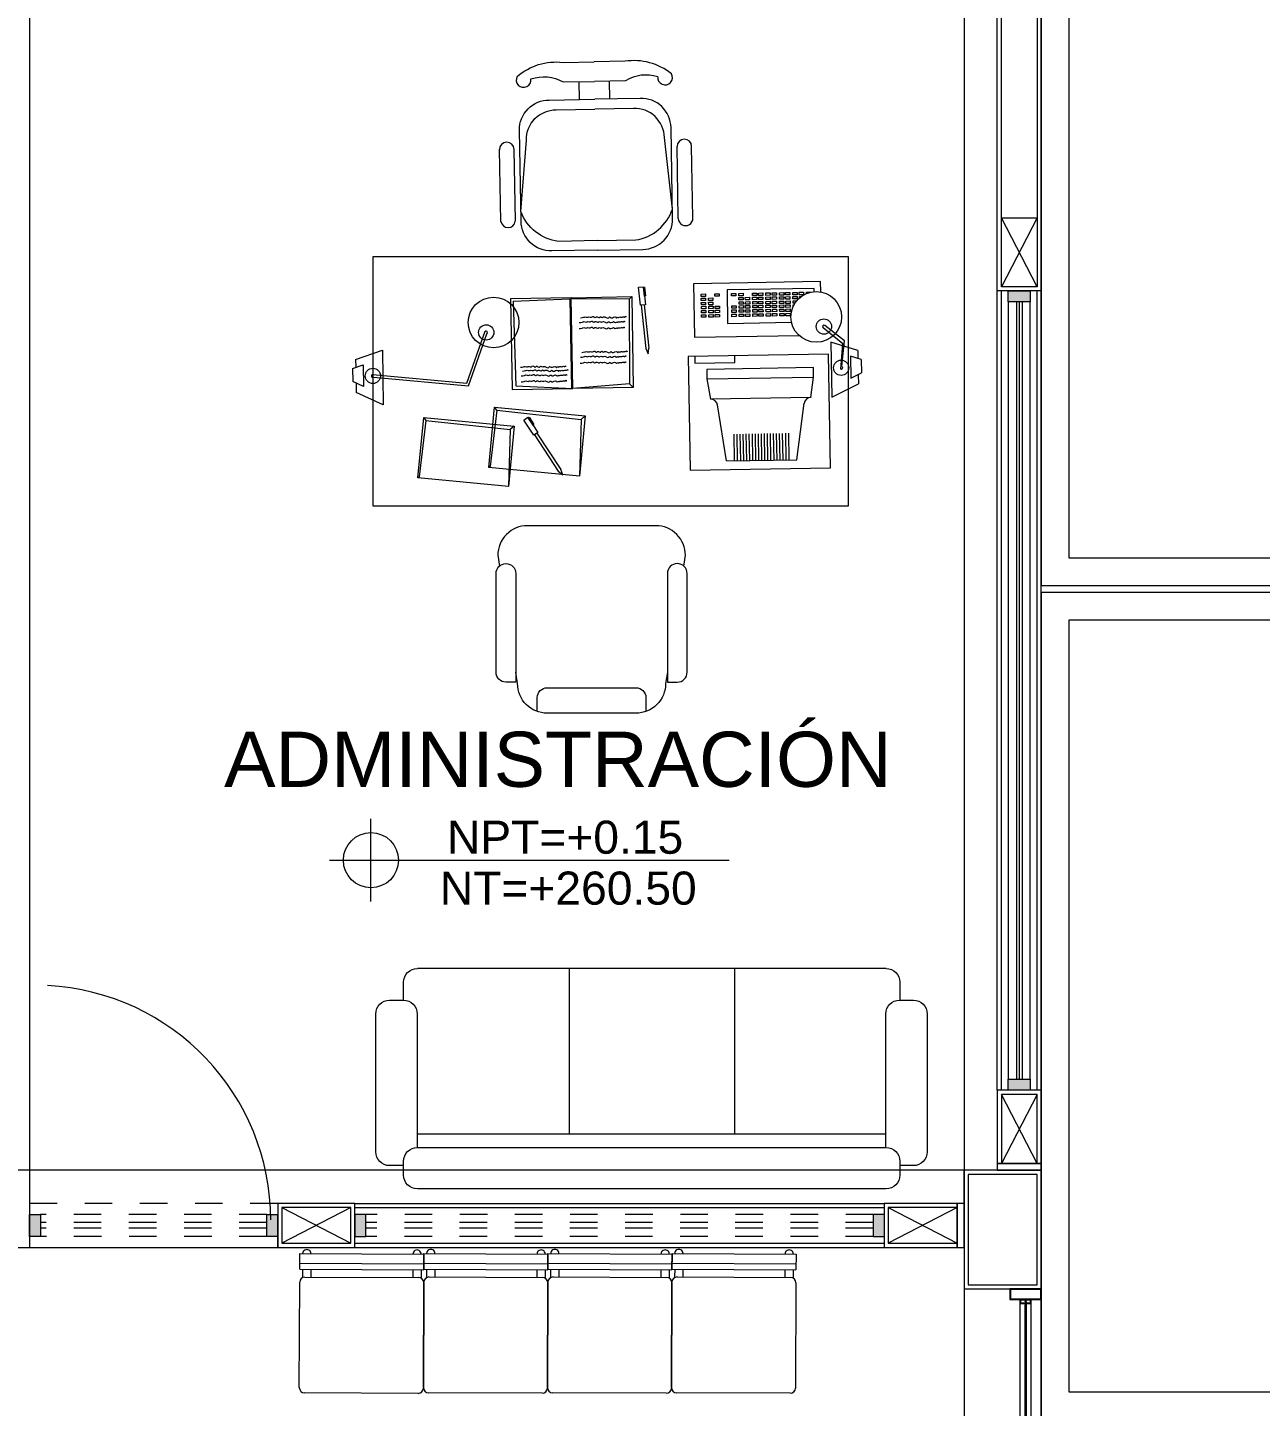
# Model space of a CAD drawing. Header units: metres. Extents: x 349075 to 349285, y 9281902 to 9282050.
# Drawn here: x 349117.91 to 349122.38, y 9281931.37 to 9281936.37 of the extents above; entities that cross this region are included whole.
import ezdxf

# ---------------------------------------------------------------- set-up
doc = ezdxf.new("R2010")
doc.units = ezdxf.units.M
doc.header["$LTSCALE"] = 0.25
doc.linetypes.add('01 nivel$0$HIDDEN2', pattern=[0.1875, 0.125, -0.0625])
doc.linetypes.add('DASHED2', pattern=[0.762, 0.635, -0.127])
doc.layers.add('0_VANOS', color=30, linetype='Continuous', lineweight=9)
doc.layers.add('ARQ-FONDO', color=253, linetype='CONTINUOUS', lineweight=9)
doc.styles.add('Arial_1', font='arial.ttf', dxfattribs={"height": 0.15})

# ---------------------------------------------------------------- blocks, each defined once
blk = doc.blocks.new('JUNTA VEREDA')
at = {"layer": 'ARQ-FONDO'}
blk.add_lwpolyline([(-0.0133, 1.2), (0.0121, 1.2), (0.0121, 0), (-0.0133, 0)], close=True, dxfattribs=at)
blk = doc.blocks.new('VEREDAAAAA')
at = {"layer": 'ARQ-FONDO'}
for points in [[(-1.2, -12.6286), (-1.2, -15.6286), (0, -15.6286), (0, -12.6286)], [(-1.1, -12.7286), (-1.1, -15.5286), (-0.1, -15.5286), (-0.1, -12.7286)], [(-1.2, -15.654), (-1.2, -18.654), (0, -18.654), (0, -15.654)], [(-1.1, -15.754), (-1.1, -18.554), (-0.1, -18.554), (-0.1, -15.754)]]:
    blk.add_lwpolyline(points, close=True, dxfattribs=at)
at = {"layer": 'ARQ-FONDO', "rotation": 270}
blk.add_blockref('JUNTA VEREDA', (-1.2, -15.6419), dxfattribs=at)
blk = doc.blocks.new('*U878')
at = {"linetype": 'Continuous', "lineweight": 0, "true_color": 0xbebebe}
for points in [[(3037.2524, 1360.5431), (3037.2124, 1360.5431), (3037.2124, 1360.4631), (3037.2524, 1360.4631)], [(3040.1124, 1360.5431), (3040.0724, 1360.5431), (3040.0724, 1360.4631), (3040.1124, 1360.4631)]]:
    blk.add_hatch(color=9, dxfattribs=at).paths.add_polyline_path(points)
at = {"layer": '0_VANOS', "linetype": 'Continuous'}
for p, q in [((3037.2524, 1360.5131), (3040.0724, 1360.5131)), ((3037.2524, 1360.5031), (3040.0724, 1360.5031)), ((3037.2524, 1360.4931), (3040.0724, 1360.4931))]:
    blk.add_line(p, q, dxfattribs=at)
for points in [[(3037.2124, 1360.5431), (3037.2124, 1360.4631), (3037.2524, 1360.4631), (3037.2524, 1360.5431)], [(3037.2524, 1360.5431), (3040.0724, 1360.5431), (3040.0724, 1360.4631), (3037.2524, 1360.4631)], [(3040.0724, 1360.5431), (3040.0724, 1360.4631), (3040.1124, 1360.4631), (3040.1124, 1360.5431)]]:
    blk.add_lwpolyline(points, close=True, dxfattribs=at)
blk = doc.blocks.new('*U827')
at = {"linetype": 'Continuous', "true_color": 0xbebebe}
for points in [[(3032.1314, 1351.1888), (3032.1314, 1351.2688), (3032.1714, 1351.2688), (3032.1714, 1351.1888)], [(3034.0114, 1351.1888), (3034.0114, 1351.2688), (3034.0514, 1351.2688), (3034.0514, 1351.1888)]]:
    blk.add_hatch(color=9, dxfattribs=at).paths.add_polyline_path(points)
at = {"layer": '0_VANOS', "linetype": 'Continuous'}
for p, q in [((3032.1314, 1351.2688), (3032.1714, 1351.2688)), ((3032.1314, 1351.2688), (3032.1314, 1351.1888)), ((3032.1714, 1351.2688), (3032.1714, 1351.1888)), ((3034.0114, 1351.1888), (3034.0114, 1351.2688)), ((3034.0114, 1351.2688), (3034.0514, 1351.2688)), ((3034.0514, 1351.2688), (3034.0514, 1351.1888)), ((3032.1714, 1351.1888), (3032.1314, 1351.1888)), ((3034.0514, 1351.1888), (3034.0114, 1351.1888))]:
    blk.add_line(p, q, dxfattribs=at)
at = {"layer": '0_VANOS', "linetype": '01 nivel$0$HIDDEN2', "ltscale": 0.5}
for p, q in [((3032.1708, 1351.2688), (3034.0108, 1351.2688)), ((3032.1714, 1351.2388), (3034.0114, 1351.2388)), ((3032.1714, 1351.2188), (3034.0114, 1351.2188)), ((3032.1714, 1351.1888), (3034.0114, 1351.1888))]:
    blk.add_line(p, q, dxfattribs=at)
at = {"layer": '0_VANOS', "linetype": '01 nivel$0$HIDDEN2'}
blk.add_line((3034.0114, 1351.2688), (3034.0514, 1351.2688), dxfattribs=at)
blk = doc.blocks.new('Cotas de elevación - M_Cota de elevación - Destino rellenado-517392-Nivel 1')
at = {"layer": 'ARQ-FONDO'}
for p, q in [((0, -0.0015), (0, 0.0015)), ((-0.0015, 0), (0.013, 0))]:
    blk.add_line(p, q, dxfattribs=at)
blk.add_circle((0, 0), 0.001, dxfattribs=at)
blk = doc.blocks.new('*U1744')
at = {"color": 8}
for p, q in [((-1.2247, 0.6723), (-1.238, 0.6589)), ((-1.227, 0.6479), (-1.2169, 0.658)), ((-1.1783, 0.6723), (-1.2247, 0.6723)), ((-1.1925, 0.658), (-1.2169, 0.658)), ((-1.1727, 0.5936), (-1.1626, 0.6037)), ((-1.1626, 0.6281), (-1.1626, 0.6037)), ((-1.1484, 0.6423), (-1.1484, 0.5959)), ((-1.1484, 0.5959), (-1.1617, 0.5826)), ((-0.6516, -0.4456), (-0.6383, -0.4323)), ((-0.6516, -0.492), (-0.6516, -0.4456)), ((-0.6273, -0.4433), (-0.6374, -0.4534)), ((-0.6374, -0.4778), (-0.6374, -0.4534)), ((-0.573, -0.4976), (-0.5831, -0.5077)), ((-0.6217, -0.522), (-0.5753, -0.522)), ((-0.6075, -0.5077), (-0.5831, -0.5077)), ((-0.5753, -0.522), (-0.562, -0.5086))]:
    blk.add_line(p, q, dxfattribs=at)
at = {"color": 252}
for p, q in [((-1.2266, 0.6125), (-1.6983, 0.1408)), ((-1.6768, 0.1194), (-1.2051, 0.5911)), ((-2.305, 0.094), (-1.8156, 0.094)), ((-1.8156, 0.056), (-2.305, 0.056)), ((0.657, 0.0939), (0.0156, 0.094)), ((0.0156, 0.056), (0.657, 0.0559)), ((-0.5919, -0.4438), (-0.1202, 0.0279)), ((-0.0987, 0.0064), (-0.5704, -0.4653))]:
    blk.add_line(p, q, dxfattribs=at)
for p, q in [((-2.305, 0.0807), (-2.307, 0.0807)), ((-2.305, 0.0693), (-2.307, 0.0693)), ((-1.7714, 0.0974), (-1.7714, 0.0954)), ((-0.0286, 0.0974), (-0.0286, 0.0954)), ((0.657, 0.0806), (0.659, 0.0806)), ((0.657, 0.0692), (0.659, 0.0692))]:
    blk.add_line(p, q)
for points in [[(-1.1374, 0.6563), (-1.1972, 0.5965), (-1.2242, 0.6234), (-1.1643, 0.6833, -0.158307), (-1.1374, 0.6563, -2.401264)], [(-1.7679, 0.0771, 0.000298), (-1.7679, 0.0771, -0.333709), (-1.7674, 0.0802), (-1.7091, 0.1385), (-1.6822, 0.1115), (-1.7405, 0.0532, -0.333709), (-1.7436, 0.0528, 0.000298), (-1.7435, 0.0527, -0.000298)], [(-0.0565, 0.0976, -0.000298), (-0.0564, 0.0975, 0.333709), (-0.0595, 0.0971), (-0.1178, 0.0388), (-0.0909, 0.0118), (-0.0326, 0.0702, 0.333709), (-0.0321, 0.0732, -0.000298), (-0.0321, 0.0732, 0.000298)], [(-0.6357, -0.533), (-0.5758, -0.4731), (-0.6028, -0.4462), (-0.6626, -0.506, 0.158307), (-0.6357, -0.533, 2.401264)]]:
    blk.add_lwpolyline(points, format="xyb")
at = {"color": 1}
for points in [[(-1.1398, 0.6567), (-1.1972, 0.5993), (-1.2214, 0.6234), (-1.1639, 0.6808, -0.145896)], [(-0.6361, -0.5305), (-0.5786, -0.4731), (-0.6028, -0.449), (-0.6602, -0.5064, 0.145896)]]:
    blk.add_lwpolyline(points, format="xyb", close=True, dxfattribs=at)
at = {"color": 8}
for points in [[(-1.202, 0.6456), (-1.2019, 0.6486), (-1.1689, 0.6816), (-1.1658, 0.6817)], [(-1.1751, 0.6186), (-1.172, 0.6187), (-1.139, 0.6517), (-1.1389, 0.6548)], [(-0.6249, -0.4683), (-0.628, -0.4684), (-0.661, -0.5014), (-0.6611, -0.5045)], [(-0.598, -0.4953), (-0.5981, -0.4983), (-0.6311, -0.5313), (-0.6342, -0.5314)]]:
    blk.add_lwpolyline(points, dxfattribs=at)
at = {"color": 1}
for points in [[(-1.6996, 0.1316), (-1.2174, 0.6138), (-1.2133, 0.6098), (-1.6955, 0.1276)], [(-2.3226, 0.1302), (-2.357, 0.1302), (-2.357, 0.0199), (-2.3226, 0.0199)], [(-1.798, 0.1144), (-1.7734, 0.1144), (-1.7734, 0.0359), (-1.798, 0.0359)], [(-0.002, 0.1144), (-0.0266, 0.1144), (-0.0266, 0.0359), (-0.002, 0.0359)], [(0.6746, 0.1301), (0.709, 0.1301), (0.709, 0.0198), (0.6746, 0.0198)], [(-1.8085, 0.0779), (-2.3124, 0.0779), (-2.3124, 0.072), (-1.8085, 0.072)], [(0.0085, 0.0779), (0.6644, 0.0779), (0.6644, 0.072), (0.0085, 0.072)], [(-0.111, 0.0293), (-0.5932, -0.4529), (-0.5891, -0.457), (-0.1069, 0.0252)]]:
    blk.add_lwpolyline(points, close=True, dxfattribs=at)
for points in [[(-1.2245, 0.6105), (-1.2235, 0.6116), (-1.2244, 0.6125), (-1.2199, 0.617), (-1.2006, 0.5977), (-1.2051, 0.5932), (-1.2156, 0.6037), (-1.2166, 0.6026), (-1.2051, 0.5911), (-1.1985, 0.5977), (-1.2199, 0.6192), (-1.2266, 0.6125), (-1.2245, 0.6105)], [(-1.6973, 0.1378), (-1.6983, 0.1387), (-1.7028, 0.1342), (-1.6834, 0.1149), (-1.6789, 0.1194), (-1.6894, 0.1299), (-1.6883, 0.1309), (-1.6768, 0.1194), (-1.6834, 0.1128), (-1.7049, 0.1342), (-1.6983, 0.1408), (-1.6962, 0.1388), (-1.6973, 0.1378)], [(-2.305, 0.0693), (-2.305, 0.056), (-2.3206, 0.056), (-2.3206, 0.094), (-2.305, 0.094), (-2.305, 0.0807)], [(-2.307, 0.0693), (-2.307, 0.058), (-2.3186, 0.058), (-2.3186, 0.092), (-2.307, 0.092), (-2.307, 0.0807)], [(-1.8156, 0.0692), (-1.8156, 0.056), (-1.8, 0.056), (-1.8, 0.094), (-1.8156, 0.094), (-1.8156, 0.0805), (-1.8141, 0.0805), (-1.8141, 0.0925), (-1.8015, 0.0925), (-1.8015, 0.0575), (-1.8141, 0.0575), (-1.8141, 0.0692), (-1.8156, 0.0692)], [(0.0156, 0.0692), (0.0156, 0.056), (0, 0.056), (0, 0.094), (0.0156, 0.094), (0.0156, 0.0805), (0.0141, 0.0805), (0.0141, 0.0925), (0.0015, 0.0925), (0.0015, 0.0575), (0.0141, 0.0575), (0.0141, 0.0692), (0.0156, 0.0692)], [(0.657, 0.0692), (0.657, 0.0559), (0.6726, 0.0559), (0.6726, 0.0939), (0.657, 0.0939), (0.657, 0.0806)], [(0.659, 0.0692), (0.659, 0.0579), (0.6706, 0.0579), (0.6706, 0.0919), (0.659, 0.0919), (0.659, 0.0806)], [(-0.1171, 0.027), (-0.1181, 0.0279), (-0.1136, 0.0324), (-0.0942, 0.0131), (-0.0987, 0.0086), (-0.1092, 0.0191), (-0.1103, 0.018), (-0.0987, 0.0064), (-0.0921, 0.0131), (-0.1136, 0.0345), (-0.1202, 0.0279), (-0.1182, 0.0259), (-0.1171, 0.027)], [(-0.5899, -0.4458), (-0.591, -0.4469), (-0.5919, -0.4459), (-0.5964, -0.4504), (-0.577, -0.4698), (-0.5725, -0.4653), (-0.583, -0.4548), (-0.582, -0.4537), (-0.5704, -0.4653), (-0.577, -0.4719), (-0.5985, -0.4504), (-0.5919, -0.4438), (-0.5899, -0.4458)]]:
    blk.add_lwpolyline(points)
for points in [[(-2.3206, 0.1322), (-2.359, 0.1322), (-2.359, 0.0179), (-2.3206, 0.0179)], [(-1.8, 0.1164), (-1.7714, 0.1164), (-1.7714, 0.0339), (-1.8, 0.0339)], [(0, 0.1164), (-0.0286, 0.1164), (-0.0286, 0.0339), (0, 0.0339)], [(0.6726, 0.1321), (0.711, 0.1321), (0.711, 0.0178), (0.6726, 0.0178)]]:
    blk.add_lwpolyline(points, close=True)
for points in [[(-1.7661, 0.078, -0.333709), (-1.766, 0.0787), (-1.7091, 0.1356), (-1.685, 0.1115), (-1.7419, 0.0546, -0.333709), (-1.7426, 0.0545, -0.333709)], [(-0.0574, 0.0958, 0.333709), (-0.0581, 0.0957), (-0.115, 0.0388), (-0.0909, 0.0147), (-0.034, 0.0716, 0.333709), (-0.0339, 0.0723, 0.333709)]]:
    blk.add_lwpolyline(points, format="xyb", dxfattribs=at)
at = {"color": 8}
for centre in [(-1.2325, 0.6534), (-1.1672, 0.5881), (-0.6328, -0.4378), (-0.5675, -0.5031)]:
    blk.add_circle(centre, 0.0078, dxfattribs=at)
at = {"color": 1}
for centre in [(-1.7455, 0.0752), (-0.0545, 0.0752)]:
    blk.add_circle(centre, 0.0075, dxfattribs=at)
at = {"color": 252}
for centre, start, end in [((-1.7455, 0.0752), 270, 90), ((-0.0545, 0.0752), 90, 270)]:
    blk.add_arc(centre, 0.8455, start, end, dxfattribs=at)
for centre, start, end in [((-1.7201, 0.1006), 206.1704, 244.1368), ((-0.0799, 0.0497), 25.8632, 63.8296)]:
    blk.add_arc(centre, 0.0533, start, end)
at = {"color": 1}
for centre, start, end in [((-1.7197, 0.101), 206.2695, 243.7305), ((-0.0803, 0.0493), 26.2695, 63.7305)]:
    blk.add_arc(centre, 0.0518, start, end, dxfattribs=at)
blk = doc.blocks.new('*U1569')
blk.add_arc((0.0215, 0.0476), 0.8535, 0.1579, 87.0814)
blk = doc.blocks.new('A$C38A4238C')
at = {"layer": 'ARQ-FONDO', "lineweight": 0}
for p, q in [((0, 0.019), (0, 0.431)), ((0.019, 0.45), (0.401, 0.45)), ((0.4483, 0.44), (0.42, 0.44)), ((0.42, 0.431), (0.42, 0.019)), ((0.4483, 0.41), (0.42, 0.41)), ((0.4483, 0.04), (0.42, 0.04)), ((0.4483, 0.01), (0.42, 0.01)), ((0.401, 0), (0.019, 0))]:
    blk.add_line(p, q, dxfattribs=at)
for points in [[(0.505, 0.45), (0.505, 0), (0.4483, 0)], [(0.4483, 0.45), (0.505, 0.45)], [(0.4483, 0.45), (0.4483, 0)], [(0.47, 0.45), (0.47, 0)]]:
    blk.add_lwpolyline(points, dxfattribs=at)
for centre, radius, start, end in [((0.019, 0.431), 0.019, 90, 180), ((0.401, 0.431), 0.019, 0, 90), ((0.505, 0.425), 0.015, 270, 90), ((0.019, 0.019), 0.019, 180, 270), ((0.401, 0.019), 0.019, 270, 0), ((0.505, 0.025), 0.015, 270, 90)]:
    blk.add_arc(centre, radius, start, end, dxfattribs=at)
blk = doc.blocks.new('ESCRITORIOOO TOPICO')
at = {"layer": 'ARQ-FONDO', "lineweight": 0}
for p, q in [((-0.9749, 1.4753), (-0.976, 1.5398)), ((-0.8649, 1.4772), (-0.866, 1.5417)), ((-0.6167, 1.0435), (-0.6212, 1.3043)), ((-0.5637, 1.0444), (-0.5682, 1.3053)), ((-1.2608, 1.0323), (-1.2654, 1.2932)), ((-1.2078, 1.0333), (-1.2124, 1.2941)), ((-0.1005, 0.8146), (-0.5614, 0.8066)), ((-0.5614, 0.8066), (-0.5581, 0.6126)), ((-0.0999, 0.7769), (-0.1005, 0.8146)), ((-1.2152, 0.7438), (-1.0099, 0.7522)), ((-1.0099, 0.7522), (-1.0043, 0.4263)), ((-1.0009, 0.7523), (-1.0055, 0.7561)), ((-0.7955, 0.751), (-1.0009, 0.7523)), ((-0.7855, 0.7601), (-0.7955, 0.751)), ((-0.7955, 0.751), (-0.7942, 0.4435)), ((-0.7612, 0.7939), (-0.7433, 0.7958)), ((-0.7541, 0.7285), (-0.7612, 0.7939)), ((-0.7442, 0.7939), (-0.7395, 0.7944)), ((-0.7442, 0.7939), (-0.7407, 0.762)), ((-0.7433, 0.7958), (-0.7362, 0.7303)), ((-0.7407, 0.762), (-0.736, 0.7625)), ((-0.7395, 0.7944), (-0.736, 0.7625)), ((-0.1244, 0.7899), (-0.4397, 0.7845)), ((-0.4397, 0.7845), (-0.4376, 0.6632)), ((-0.1242, 0.778), (-0.1244, 0.7899)), ((-1.2152, 0.7438), (-1.2058, 0.4364)), ((-0.7512, 0.7288), (-0.7541, 0.7285)), ((-0.7362, 0.7303), (-0.7512, 0.7287)), ((-0.7512, 0.7288), (-0.7342, 0.572)), ((-0.7403, 0.73), (-0.7233, 0.5732)), ((-0.4376, 0.6632), (-0.206, 0.6672)), ((-0.0142, 0.5992), (-0.0846, 0.6556)), ((-1.3834, 0.4465), (-1.3173, 0.6342)), ((-1.3781, 0.4368), (-1.3108, 0.6253)), ((-0.5581, 0.6126), (-0.1787, 0.6192)), ((-0.0192, 0.5893), (-0.0907, 0.6465)), ((-1.7872, 0.5325), (-1.6903, 0.5663)), ((-1.6903, 0.5663), (-1.6869, 0.3671)), ((-0.7342, 0.572), (-0.726, 0.5527)), ((-0.726, 0.5527), (-0.7233, 0.5732)), ((-0.0718, 0.5514), (-0.5812, 0.5426)), ((-0.0647, 0.139), (-0.0718, 0.5514)), ((0.0347, 0.5641), (-0.0632, 0.5945)), ((-0.0632, 0.5945), (-0.0598, 0.3953)), ((-0.0276, 0.4969), (-0.0192, 0.5893)), ((-0.024, 0.5073), (-0.0142, 0.5992)), ((0.0347, 0.5641), (0.0352, 0.5354)), ((-1.7985, 0.4997), (-1.7597, 0.5132)), ((-1.7872, 0.5325), (-1.7867, 0.5038)), ((-1.7597, 0.5132), (-1.7584, 0.4335)), ((-0.5812, 0.5426), (-0.5741, 0.1302)), ((-0.557, 0.543), (-0.5566, 0.5187)), ((-0.5566, 0.5187), (-0.411, 0.5212)), ((-0.1263, 0.5026), (-0.5134, 0.4959)), ((-0.411, 0.5212), (-0.4114, 0.5455)), ((-0.1257, 0.4683), (-0.1263, 0.5026)), ((0.008, 0.5438), (0.0094, 0.4641)), ((0.0472, 0.5316), (0.008, 0.5438)), ((0.0472, 0.5316), (0.048, 0.4837)), ((-1.7985, 0.4997), (-1.7976, 0.4517)), ((-1.7584, 0.4335), (-1.7976, 0.4517)), ((-1.7265, 0.4777), (-1.3834, 0.4465)), ((-1.7226, 0.4675), (-1.3781, 0.4368)), ((-0.5134, 0.4959), (-0.5128, 0.4616)), ((-0.5128, 0.4616), (-0.1257, 0.4683)), ((-0.5128, 0.4616), (-0.5003, 0.3876)), ((-0.1353, 0.3939), (-0.1257, 0.4683)), ((0.0094, 0.4641), (0.048, 0.4837)), ((0.0362, 0.4777), (0.0368, 0.4442)), ((-1.7857, 0.4461), (-1.7851, 0.4126)), ((-1.6869, 0.3671), (-1.7851, 0.4126)), ((-1.2058, 0.4364), (-0.9998, 0.4264)), ((-0.7942, 0.4435), (-0.9998, 0.4264)), ((-0.7798, 0.4302), (-0.7942, 0.4435)), ((-0.0598, 0.3953), (0.0368, 0.4442)), ((-1.2752, 0.348), (-1.2831, 0.359)), ((-0.1353, 0.3939), (-0.5003, 0.3876)), ((-0.4413, 0.164), (-0.4748, 0.368)), ((-0.1865, 0.1685), (-0.1601, 0.3735)), ((-1.5322, 0.3109), (-1.5566, 0.1069)), ((-1.5401, 0.3218), (-1.5322, 0.3109)), ((-1.5322, 0.3109), (-1.2265, 0.2776)), ((-1.2752, 0.348), (-1.2996, 0.144)), ((-1.2752, 0.348), (-0.9695, 0.3148)), ((-1.1772, 0.3124), (-1.1621, 0.3223)), ((-1.1411, 0.2574), (-1.1772, 0.3124)), ((-1.1621, 0.3223), (-1.126, 0.2672)), ((-1.162, 0.3202), (-1.1581, 0.3227)), ((-1.162, 0.3202), (-1.1444, 0.2933)), ((-1.1581, 0.3227), (-1.1405, 0.2959)), ((-0.9695, 0.3148), (-0.9755, 0.1086)), ((-0.9546, 0.3276), (-0.9695, 0.3148)), ((-1.2265, 0.2776), (-1.2325, 0.0715)), ((-1.2116, 0.2905), (-1.2265, 0.2776)), ((-1.1444, 0.2933), (-1.1405, 0.2959)), ((-1.1386, 0.2591), (-1.1411, 0.2574)), ((-1.126, 0.2672), (-1.1386, 0.259)), ((-1.1386, 0.2591), (-1.0521, 0.1271)), ((-1.1294, 0.2651), (-1.0429, 0.1332)), ((-0.4124, 0.1645), (-0.4141, 0.2611)), ((-0.4014, 0.1647), (-0.4031, 0.2613)), ((-0.3904, 0.1649), (-0.3921, 0.2615)), ((-0.3794, 0.1651), (-0.3811, 0.2617)), ((-0.3684, 0.1653), (-0.3701, 0.2619)), ((-0.3574, 0.1655), (-0.3591, 0.262)), ((-0.3464, 0.1657), (-0.3481, 0.2622)), ((-0.3354, 0.1659), (-0.3371, 0.2624)), ((-0.3354, 0.1659), (-0.3371, 0.2624)), ((-0.3244, 0.1661), (-0.3261, 0.2626)), ((-0.3134, 0.1663), (-0.3151, 0.2628)), ((-0.3024, 0.1664), (-0.3041, 0.263)), ((-0.2914, 0.1666), (-0.2931, 0.2632)), ((-0.2804, 0.1668), (-0.2821, 0.2634)), ((-0.2694, 0.167), (-0.2711, 0.2636)), ((-0.2584, 0.1672), (-0.2601, 0.2638)), ((-0.2474, 0.1674), (-0.2491, 0.264)), ((-0.2364, 0.1676), (-0.2381, 0.2641)), ((-0.2254, 0.1678), (-0.2271, 0.2643)), ((-0.2144, 0.168), (-0.2161, 0.2645)), ((-0.4413, 0.164), (-0.1865, 0.1685)), ((-1.5566, 0.1069), (-1.5608, 0.1028)), ((-1.2996, 0.144), (-1.3038, 0.14)), ((-1.0521, 0.1271), (-1.036, 0.1137)), ((-1.036, 0.1137), (-1.0429, 0.1332)), ((-0.5741, 0.1302), (-0.0647, 0.139))]:
    blk.add_line(p, q, dxfattribs=at)
for points in [[(-1.2012, 1.5591, -0.207066), (-1.0347, 1.6099), (-0.9222, 1.6119)], [(-0.6416, 1.5688, 0.207066), (-0.8097, 1.6138), (-0.9222, 1.6119)], [(-1.1511, 1.55, -0.214578), (-1.034, 1.5388), (-0.921, 1.5407)], [(-0.6913, 1.5579, 0.214578), (-0.808, 1.5427), (-0.921, 1.5407)], [(-0.9104, 0.9285), (-1.0753, 0.9256, -0.414214), (-1.1872, 1.0337), (-1.193, 1.3637, -0.418376), (-1.0848, 1.4733), (-0.9199, 1.4762)], [(-0.9104, 0.9285), (-0.7454, 0.9314, 0.414214), (-0.6373, 1.0432), (-0.643, 1.3732, 0.418376), (-0.7549, 1.4791), (-0.9199, 1.4762)], [(-0.911, 0.9631), (-1.0513, 0.9606, -0.28028), (-1.1878, 1.0683), (-1.1677, 1.3282, -0.418376), (-1.0595, 1.4379), (-0.9192, 1.4403)], [(-0.911, 0.9631), (-0.7707, 0.9655, 0.28028), (-0.6379, 1.0778), (-0.6671, 1.3369, 0.418376), (-0.7789, 1.4428), (-0.9192, 1.4403)]]:
    blk.add_lwpolyline(points, format="xyb", dxfattribs=at)
for points in [[(-1.7238, 0.9055), (0, 0.9055), (0, 0), (-1.7238, 0)], [(-1.0055, 0.7563), (-1.2255, 0.7525), (-1.2197, 0.4226), (-0.9998, 0.4264)], [(-1.0055, 0.7563), (-0.7855, 0.7601), (-0.7798, 0.4302), (-0.9998, 0.4264)], [(-0.5337, 0.7695), (-0.5181, 0.7698), (-0.5179, 0.7609), (-0.5335, 0.7607)], [(-0.5334, 0.7545), (-0.5178, 0.7548), (-0.5176, 0.746), (-0.5333, 0.7457)], [(-0.5069, 0.755), (-0.4913, 0.7553), (-0.4911, 0.7464), (-0.5068, 0.7462)], [(-0.484, 0.7704), (-0.4684, 0.7706), (-0.4682, 0.7618), (-0.4839, 0.7615)], [(-0.4235, 0.7714), (-0.4078, 0.7717), (-0.4077, 0.7628), (-0.4233, 0.7626)], [(-0.397, 0.7719), (-0.3813, 0.7721), (-0.3812, 0.7633), (-0.3968, 0.763)], [(-0.3967, 0.7569), (-0.381, 0.7572), (-0.3809, 0.7483), (-0.3965, 0.7481)], [(-0.3736, 0.7573), (-0.3579, 0.7576), (-0.3578, 0.7487), (-0.3734, 0.7485)], [(-0.3473, 0.7727), (-0.3316, 0.773), (-0.3315, 0.7642), (-0.3471, 0.7639)], [(-0.347, 0.7578), (-0.3314, 0.758), (-0.3312, 0.7492), (-0.3469, 0.7489)], [(-0.3262, 0.7731), (-0.3106, 0.7734), (-0.3104, 0.7645), (-0.326, 0.7643)], [(-0.3259, 0.7581), (-0.3103, 0.7584), (-0.3101, 0.7496), (-0.3258, 0.7493)], [(-0.2997, 0.7736), (-0.284, 0.7738), (-0.2839, 0.765), (-0.2995, 0.7647)], [(-0.2994, 0.7586), (-0.2838, 0.7589), (-0.2836, 0.75), (-0.2993, 0.7498)], [(-0.2765, 0.774), (-0.2609, 0.7742), (-0.2607, 0.7654), (-0.2764, 0.7651)], [(-0.2763, 0.759), (-0.2606, 0.7593), (-0.2605, 0.7504), (-0.2761, 0.7502)], [(-0.25, 0.7744), (-0.2344, 0.7747), (-0.2342, 0.7659), (-0.2499, 0.7656)], [(-0.2497, 0.7595), (-0.2341, 0.7597), (-0.2339, 0.7509), (-0.2496, 0.7506)], [(-0.2276, 0.7748), (-0.2119, 0.7751), (-0.2118, 0.7662), (-0.2274, 0.766)], [(-0.2273, 0.7598), (-0.2117, 0.7601), (-0.2115, 0.7513), (-0.2271, 0.751)], [(-0.201, 0.7753), (-0.1854, 0.7755), (-0.1852, 0.7667), (-0.2009, 0.7664)], [(-0.2008, 0.7603), (-0.1851, 0.7606), (-0.185, 0.7517), (-0.2006, 0.7515)], [(-0.1779, 0.7757), (-0.1622, 0.7759), (-0.1621, 0.7671), (-0.1777, 0.7668)], [(-0.5332, 0.7389), (-0.5175, 0.7392), (-0.5174, 0.7303), (-0.533, 0.7301)], [(-0.5329, 0.7246), (-0.5173, 0.7249), (-0.5171, 0.7161), (-0.5328, 0.7158)], [(-0.5327, 0.7097), (-0.517, 0.7099), (-0.5169, 0.7011), (-0.5325, 0.7008)], [(-0.5066, 0.7394), (-0.491, 0.7396), (-0.4908, 0.7308), (-0.5065, 0.7305)], [(-0.5064, 0.7251), (-0.4907, 0.7254), (-0.4906, 0.7165), (-0.5062, 0.7162)], [(-0.5061, 0.7101), (-0.4905, 0.7104), (-0.4903, 0.7016), (-0.506, 0.7013)], [(-0.4833, 0.7255), (-0.4676, 0.7258), (-0.4675, 0.7169), (-0.4831, 0.7166)], [(-0.483, 0.7105), (-0.4674, 0.7108), (-0.4672, 0.702), (-0.4828, 0.7017)], [(-0.4227, 0.7265), (-0.4071, 0.7268), (-0.4069, 0.718), (-0.4226, 0.7177)], [(-0.4225, 0.7116), (-0.4068, 0.7119), (-0.4067, 0.703), (-0.4223, 0.7027)], [(-0.3964, 0.7413), (-0.3808, 0.7415), (-0.3806, 0.7327), (-0.3963, 0.7324)], [(-0.3962, 0.727), (-0.3805, 0.7273), (-0.3804, 0.7184), (-0.396, 0.7182)], [(-0.3959, 0.712), (-0.3803, 0.7123), (-0.3801, 0.7035), (-0.3958, 0.7032)], [(-0.3733, 0.7417), (-0.3576, 0.7419), (-0.3575, 0.7331), (-0.3731, 0.7328)], [(-0.373, 0.7274), (-0.3574, 0.7277), (-0.3572, 0.7188), (-0.3729, 0.7186)], [(-0.3728, 0.7124), (-0.3571, 0.7127), (-0.357, 0.7039), (-0.3726, 0.7036)], [(-0.3468, 0.7421), (-0.3311, 0.7424), (-0.331, 0.7336), (-0.3466, 0.7333)], [(-0.3465, 0.7279), (-0.3309, 0.7281), (-0.3307, 0.7193), (-0.3464, 0.719)], [(-0.3463, 0.7129), (-0.3306, 0.7132), (-0.3305, 0.7043), (-0.3461, 0.7041)], [(-0.3257, 0.7425), (-0.31, 0.7428), (-0.3099, 0.7339), (-0.3255, 0.7337)], [(-0.3254, 0.7282), (-0.3098, 0.7285), (-0.3096, 0.7197), (-0.3253, 0.7194)], [(-0.3252, 0.7133), (-0.3095, 0.7135), (-0.3094, 0.7047), (-0.325, 0.7044)], [(-0.2991, 0.743), (-0.2835, 0.7432), (-0.2833, 0.7344), (-0.299, 0.7341)], [(-0.2989, 0.7287), (-0.2832, 0.729), (-0.2831, 0.7201), (-0.2987, 0.7198)], [(-0.2986, 0.7137), (-0.283, 0.714), (-0.2828, 0.7052), (-0.2985, 0.7049)], [(-0.276, 0.7434), (-0.2604, 0.7436), (-0.2602, 0.7348), (-0.2759, 0.7345)], [(-0.2758, 0.7291), (-0.2601, 0.7294), (-0.26, 0.7205), (-0.2756, 0.7202)], [(-0.2755, 0.7141), (-0.2599, 0.7144), (-0.2597, 0.7056), (-0.2753, 0.7053)], [(-0.2495, 0.7438), (-0.2338, 0.7441), (-0.2337, 0.7353), (-0.2493, 0.735)], [(-0.2492, 0.7295), (-0.2336, 0.7298), (-0.2334, 0.721), (-0.2491, 0.7207)], [(-0.249, 0.7146), (-0.2333, 0.7149), (-0.2332, 0.706), (-0.2488, 0.7057)], [(-0.227, 0.7442), (-0.2114, 0.7445), (-0.2112, 0.7356), (-0.2269, 0.7354)], [(-0.2268, 0.7299), (-0.2111, 0.7302), (-0.211, 0.7214), (-0.2266, 0.7211)], [(-0.2265, 0.715), (-0.2109, 0.7152), (-0.2107, 0.7064), (-0.2264, 0.7061)], [(-0.5324, 0.694), (-0.5167, 0.6943), (-0.5166, 0.6855), (-0.5322, 0.6852)], [(-0.5059, 0.6945), (-0.4902, 0.6948), (-0.4901, 0.6859), (-0.5057, 0.6857)], [(-0.4827, 0.6949), (-0.4671, 0.6952), (-0.4669, 0.6863), (-0.4826, 0.6861)], [(-0.4222, 0.6959), (-0.4065, 0.6962), (-0.4064, 0.6874), (-0.422, 0.6871)], [(-0.3956, 0.6964), (-0.38, 0.6967), (-0.3798, 0.6878), (-0.3955, 0.6876)], [(-0.3725, 0.6968), (-0.3569, 0.6971), (-0.3567, 0.6882), (-0.3724, 0.688)], [(-0.346, 0.6973), (-0.3303, 0.6975), (-0.3302, 0.6887), (-0.3458, 0.6884)], [(-0.3249, 0.6976), (-0.3092, 0.6979), (-0.3091, 0.6891), (-0.3247, 0.6888)], [(-0.2984, 0.6981), (-0.2827, 0.6984), (-0.2826, 0.6895), (-0.2982, 0.6893)], [(-0.2752, 0.6985), (-0.2596, 0.6988), (-0.2594, 0.6899), (-0.2751, 0.6897)], [(-0.2487, 0.6989), (-0.2331, 0.6992), (-0.2329, 0.6904), (-0.2485, 0.6901)], [(-0.2262, 0.6993), (-0.2106, 0.6996), (-0.2104, 0.6908), (-0.2261, 0.6905)], [(-1.304, 0.14), (-1.2831, 0.359), (-0.9546, 0.3276), (-0.9755, 0.1086)], [(-1.561, 0.1028), (-1.5401, 0.3218), (-1.2116, 0.2905), (-1.2325, 0.0715)]]:
    blk.add_lwpolyline(points, close=True, dxfattribs=at)
for points in [[(-0.1775, 0.7549), (-0.1776, 0.7607), (-0.1702, 0.7608)], [(-0.1513, 0.7714), (-0.1514, 0.7761), (-0.1357, 0.7764), (-0.1357, 0.7763)], [(-0.1936, 0.7359), (-0.2003, 0.7358), (-0.2005, 0.7447), (-0.1871, 0.7449)], [(-0.2001, 0.7239), (-0.2002, 0.7304), (-0.1969, 0.7305)]]:
    blk.add_lwpolyline(points, dxfattribs=at)
for centre, radius in [((-1.2868, 0.6662), 0.0919), ((-0.1162, 0.6865), 0.0919), ((-1.3134, 0.6304), 0.0277), ((-0.0884, 0.6516), 0.0277), ((-1.7245, 0.4726), 0.0277), ((-0.0258, 0.5021), 0.0277)]:
    blk.add_circle(centre, radius, dxfattribs=at)
for centre, radius, start, end in [((-1.1777, 1.546), 0.0269, 150.8159, 8.528), ((-0.6646, 1.5549), 0.0269, 173.4583, 31.1703), ((-1.2389, 1.2936), 0.0265, 0.9931, 180.9931), ((-0.5947, 1.3048), 0.0265, 0.9931, 180.9931), ((-1.2345, 1.0377), 0.0269, 191.5712, 350.6351), ((-0.5902, 1.044), 0.0265, 180.9931, 0.9931), ((-0.0877, 0.651), 0.0055, 56.018, 236.018), ((-1.3141, 0.6298), 0.0055, 305.9682, 125.9682), ((-0.0258, 0.5021), 0.0055, 250.7569, 70.7569), ((-1.7245, 0.4726), 0.0055, 111.2293, 291.2293), ((-0.4987, 0.3633), 0.0244, 7.4269, 93.7412), ((-0.136, 0.3695), 0.0244, 88.2451, 174.5594)]:
    blk.add_arc(centre, radius, start, end, dxfattribs=at)
for points, knots in [([(-0.9766, 0.6445), (-0.9728, 0.6447), (-0.9671, 0.645), (-0.9588, 0.6489), (-0.9519, 0.6445), (-0.9448, 0.6496), (-0.9374, 0.6437), (-0.9308, 0.653), (-0.9238, 0.6417), (-0.9175, 0.6524), (-0.9087, 0.6413), (-0.903, 0.6515), (-0.8973, 0.6436), (-0.8892, 0.6526), (-0.8764, 0.6371), (-0.8709, 0.6497), (-0.862, 0.6386), (-0.8514, 0.6531), (-0.8454, 0.6413), (-0.8433, 0.6486), (-0.839, 0.6438), (-0.8342, 0.649), (-0.8272, 0.645), (-0.821, 0.6499), (-0.8161, 0.6447), (-0.8139, 0.6514), (-0.8124, 0.648), (-0.8112, 0.6483), (-0.8107, 0.6484)], [0, 0, 0, 0, 0.0113474, 0.0171504, 0.0259843, 0.0315932, 0.0404271, 0.0465814, 0.0563193, 0.0612894, 0.0731771, 0.0781475, 0.0860196, 0.0890327, 0.1091109, 0.1130472, 0.1196384, 0.1365863, 0.1405661, 0.1445022, 0.1489529, 0.1520995, 0.1621419, 0.1677098, 0.1721605, 0.1761401, 0.17813, 0.1795377, 0.1795377, 0.1795377, 0.1795377]), ([(-0.9758, 0.6662), (-0.972, 0.6664), (-0.9663, 0.6667), (-0.958, 0.6706), (-0.9512, 0.6662), (-0.944, 0.6714), (-0.9367, 0.6654), (-0.93, 0.6747), (-0.923, 0.6635), (-0.9168, 0.6741), (-0.9079, 0.663), (-0.9023, 0.6732), (-0.8965, 0.6653), (-0.8884, 0.6743), (-0.8756, 0.6588), (-0.8702, 0.6714), (-0.8612, 0.6604), (-0.8507, 0.6748), (-0.8446, 0.6631), (-0.8425, 0.6704), (-0.8382, 0.6656), (-0.8334, 0.6707), (-0.8264, 0.6667), (-0.8202, 0.6716), (-0.8153, 0.6664), (-0.8132, 0.6732), (-0.8116, 0.6698), (-0.8104, 0.67), (-0.8099, 0.6702)], [0, 0, 0, 0, 0.0113474, 0.0171504, 0.0259843, 0.0315932, 0.0404271, 0.0465814, 0.0563193, 0.0612894, 0.0731772, 0.0781475, 0.0860196, 0.0890327, 0.1091109, 0.1130472, 0.1196384, 0.1365864, 0.1405661, 0.1445023, 0.1489529, 0.1520995, 0.1621419, 0.1677098, 0.1721605, 0.1761402, 0.17813, 0.1795377, 0.1795377, 0.1795377, 0.1795377]), ([(-0.9715, 0.6834), (-0.9677, 0.6836), (-0.962, 0.6839), (-0.9538, 0.6878), (-0.9469, 0.6834), (-0.9397, 0.6886), (-0.9324, 0.6826), (-0.9258, 0.6919), (-0.9187, 0.6807), (-0.9125, 0.6913), (-0.9036, 0.6802), (-0.898, 0.6904), (-0.8922, 0.6826), (-0.8841, 0.6915), (-0.8713, 0.676), (-0.8659, 0.6886), (-0.857, 0.6776), (-0.8464, 0.692), (-0.8403, 0.6803), (-0.8383, 0.6876), (-0.8339, 0.6828), (-0.8291, 0.6879), (-0.8222, 0.6839), (-0.8159, 0.6888), (-0.8111, 0.6837), (-0.8089, 0.6904), (-0.8073, 0.687), (-0.8061, 0.6873), (-0.8056, 0.6874)], [0, 0, 0, 0, 0.0113474, 0.0171504, 0.0259843, 0.0315932, 0.0404271, 0.0465814, 0.0563193, 0.0612894, 0.0731772, 0.0781475, 0.0860196, 0.0890327, 0.1091109, 0.1130472, 0.1196384, 0.1365864, 0.1405661, 0.1445022, 0.1489529, 0.1520995, 0.1621419, 0.1677098, 0.1721605, 0.1761401, 0.17813, 0.1795377, 0.1795377, 0.1795377, 0.1795377]), ([(-0.9671, 0.5578), (-0.9633, 0.558), (-0.9575, 0.5583), (-0.9493, 0.5622), (-0.9424, 0.5578), (-0.9353, 0.5629), (-0.9279, 0.557), (-0.9213, 0.5663), (-0.9143, 0.555), (-0.908, 0.5657), (-0.8992, 0.5546), (-0.8935, 0.5648), (-0.8878, 0.5569), (-0.8796, 0.5659), (-0.8669, 0.5504), (-0.8614, 0.563), (-0.8525, 0.5519), (-0.8419, 0.5664), (-0.8359, 0.5546), (-0.8338, 0.5619), (-0.8295, 0.5571), (-0.8246, 0.5623), (-0.8177, 0.5583), (-0.8115, 0.5632), (-0.8066, 0.558), (-0.8044, 0.5647), (-0.8029, 0.5613), (-0.8017, 0.5616), (-0.8012, 0.5617)], [0, 0, 0, 0, 0.0113474, 0.0171504, 0.0259843, 0.0315932, 0.0404271, 0.0465814, 0.0563193, 0.0612894, 0.0731771, 0.0781475, 0.0860196, 0.0890327, 0.1091109, 0.1130472, 0.1196384, 0.1365864, 0.1405661, 0.1445022, 0.1489529, 0.1520995, 0.1621419, 0.1677098, 0.1721605, 0.1761401, 0.17813, 0.1795377, 0.1795377, 0.1795377, 0.1795377]), ([(-1.1891, 0.5036), (-1.1853, 0.5038), (-1.1796, 0.5041), (-1.1714, 0.508), (-1.1645, 0.5036), (-1.1573, 0.5088), (-1.15, 0.5029), (-1.1434, 0.5121), (-1.1363, 0.5009), (-1.1301, 0.5115), (-1.1212, 0.5004), (-1.1156, 0.5106), (-1.1099, 0.5028), (-1.1017, 0.5117), (-1.089, 0.4962), (-1.0835, 0.5088), (-1.0746, 0.4978), (-1.064, 0.5123), (-1.058, 0.5005), (-1.0559, 0.5078), (-1.0516, 0.503), (-1.0467, 0.5081), (-1.0398, 0.5042), (-1.0335, 0.509), (-1.0287, 0.5039), (-1.0265, 0.5106), (-1.0249, 0.5072), (-1.0237, 0.5075), (-1.0232, 0.5076)], [0, 0, 0, 0, 0.0113474, 0.0171504, 0.0259843, 0.0315932, 0.0404271, 0.0465814, 0.0563193, 0.0612894, 0.0731771, 0.0781475, 0.0860196, 0.0890327, 0.1091109, 0.1130472, 0.1196384, 0.1365864, 0.1405661, 0.1445022, 0.1489529, 0.1520995, 0.1621419, 0.1677098, 0.1721605, 0.1761401, 0.17813, 0.1795377, 0.1795377, 0.1795377, 0.1795377]), ([(-0.9721, 0.5188), (-0.9683, 0.519), (-0.9626, 0.5193), (-0.9543, 0.5232), (-0.9475, 0.5188), (-0.9403, 0.524), (-0.933, 0.518), (-0.9263, 0.5273), (-0.9193, 0.5161), (-0.9131, 0.5267), (-0.9042, 0.5156), (-0.8986, 0.5258), (-0.8928, 0.518), (-0.8847, 0.5269), (-0.8719, 0.5114), (-0.8665, 0.524), (-0.8575, 0.513), (-0.847, 0.5274), (-0.8409, 0.5157), (-0.8388, 0.523), (-0.8345, 0.5182), (-0.8297, 0.5233), (-0.8227, 0.5193), (-0.8165, 0.5242), (-0.8116, 0.5191), (-0.8095, 0.5258), (-0.8079, 0.5224), (-0.8067, 0.5227), (-0.8062, 0.5228)], [0, 0, 0, 0, 0.0113474, 0.0171504, 0.0259843, 0.0315932, 0.0404271, 0.0465814, 0.0563193, 0.0612894, 0.0731771, 0.0781475, 0.0860196, 0.0890327, 0.1091109, 0.1130472, 0.1196384, 0.1365863, 0.1405661, 0.1445022, 0.1489528, 0.1520994, 0.1621419, 0.1677098, 0.1721605, 0.1761401, 0.17813, 0.1795377, 0.1795377, 0.1795377, 0.1795377]), ([(-0.9713, 0.5405), (-0.9675, 0.5407), (-0.9618, 0.5411), (-0.9536, 0.5449), (-0.9467, 0.5405), (-0.9395, 0.5457), (-0.9322, 0.5398), (-0.9256, 0.5491), (-0.9186, 0.5378), (-0.9123, 0.5484), (-0.9034, 0.5374), (-0.8978, 0.5476), (-0.8921, 0.5397), (-0.8839, 0.5487), (-0.8712, 0.5332), (-0.8657, 0.5458), (-0.8568, 0.5347), (-0.8462, 0.5492), (-0.8402, 0.5374), (-0.8381, 0.5447), (-0.8338, 0.5399), (-0.8289, 0.5451), (-0.822, 0.5411), (-0.8158, 0.546), (-0.8109, 0.5408), (-0.8087, 0.5475), (-0.8071, 0.5441), (-0.8059, 0.5444), (-0.8054, 0.5445)], [0, 0, 0, 0, 0.0113474, 0.0171504, 0.0259843, 0.0315932, 0.0404271, 0.0465814, 0.0563193, 0.0612894, 0.0731771, 0.0781475, 0.0860196, 0.0890327, 0.1091109, 0.1130472, 0.1196384, 0.1365863, 0.1405661, 0.1445022, 0.1489529, 0.1520995, 0.1621419, 0.1677098, 0.1721605, 0.1761401, 0.17813, 0.1795377, 0.1795377, 0.1795377, 0.1795377]), ([(-1.1871, 0.4511), (-1.1833, 0.4513), (-1.1776, 0.4516), (-1.1693, 0.4555), (-1.1624, 0.4511), (-1.1553, 0.4563), (-1.1479, 0.4503), (-1.1413, 0.4596), (-1.1343, 0.4484), (-1.1281, 0.459), (-1.1192, 0.4479), (-1.1135, 0.4581), (-1.1078, 0.4502), (-1.0997, 0.4592), (-1.0869, 0.4437), (-1.0814, 0.4563), (-1.0725, 0.4452), (-1.062, 0.4597), (-1.0559, 0.448), (-1.0538, 0.4552), (-1.0495, 0.4505), (-1.0447, 0.4556), (-1.0377, 0.4516), (-1.0315, 0.4565), (-1.0266, 0.4513), (-1.0244, 0.4581), (-1.0229, 0.4547), (-1.0217, 0.4549), (-1.0212, 0.4551)], [0, 0, 0, 0, 0.0113474, 0.0171504, 0.0259843, 0.0315932, 0.0404271, 0.0465814, 0.0563193, 0.0612894, 0.0731771, 0.0781475, 0.0860196, 0.0890327, 0.1091109, 0.1130472, 0.1196384, 0.1365864, 0.1405661, 0.1445022, 0.1489529, 0.1520995, 0.1621419, 0.1677098, 0.1721605, 0.1761401, 0.17813, 0.1795377, 0.1795377, 0.1795377, 0.1795377]), ([(-1.1863, 0.4728), (-1.1825, 0.473), (-1.1768, 0.4733), (-1.1686, 0.4772), (-1.1617, 0.4728), (-1.1545, 0.478), (-1.1472, 0.472), (-1.1406, 0.4813), (-1.1335, 0.4701), (-1.1273, 0.4807), (-1.1184, 0.4696), (-1.1128, 0.4798), (-1.107, 0.472), (-1.0989, 0.4809), (-1.0861, 0.4654), (-1.0807, 0.478), (-1.0717, 0.467), (-1.0612, 0.4814), (-1.0551, 0.4697), (-1.053, 0.477), (-1.0487, 0.4722), (-1.0439, 0.4773), (-1.037, 0.4733), (-1.0307, 0.4782), (-1.0259, 0.4731), (-1.0237, 0.4798), (-1.0221, 0.4764), (-1.0209, 0.4767), (-1.0204, 0.4768)], [0, 0, 0, 0, 0.0113474, 0.0171504, 0.0259843, 0.0315932, 0.0404271, 0.0465814, 0.0563193, 0.0612894, 0.0731772, 0.0781475, 0.0860196, 0.0890327, 0.1091109, 0.1130472, 0.1196384, 0.1365864, 0.1405661, 0.1445023, 0.1489529, 0.1520995, 0.1621419, 0.1677098, 0.1721605, 0.1761402, 0.17813, 0.1795377, 0.1795377, 0.1795377, 0.1795377]), ([(-1.182, 0.49), (-1.1782, 0.4902), (-1.1725, 0.4905), (-1.1643, 0.4944), (-1.1574, 0.49), (-1.1502, 0.4952), (-1.1429, 0.4893), (-1.1363, 0.4986), (-1.1293, 0.4873), (-1.123, 0.4979), (-1.1141, 0.4869), (-1.1085, 0.4971), (-1.1028, 0.4892), (-1.0946, 0.4981), (-1.0819, 0.4826), (-1.0764, 0.4952), (-1.0675, 0.4842), (-1.0569, 0.4987), (-1.0509, 0.4869), (-1.0488, 0.4942), (-1.0445, 0.4894), (-1.0396, 0.4945), (-1.0327, 0.4906), (-1.0265, 0.4955), (-1.0216, 0.4903), (-1.0194, 0.497), (-1.0178, 0.4936), (-1.0166, 0.4939), (-1.0161, 0.494)], [0, 0, 0, 0, 0.0113474, 0.0171504, 0.0259843, 0.0315932, 0.0404271, 0.0465814, 0.0563193, 0.0612894, 0.0731771, 0.0781475, 0.0860196, 0.0890327, 0.1091109, 0.1130472, 0.1196384, 0.1365864, 0.1405661, 0.1445022, 0.1489529, 0.1520995, 0.1621419, 0.1677098, 0.1721605, 0.1761401, 0.17813, 0.1795377, 0.1795377, 0.1795377, 0.1795377])]:
    blk.add_open_spline(points, degree=3, knots=knots, dxfattribs=at)
blk = doc.blocks.new('SILLAAAAA')
at = {"layer": 'ARQ-FONDO', "lineweight": 0}
for points in [[(-0.3341, -0.1464), (-0.3401, -0.1074, -0.414214), (-0.2327, 0), (0.2327, 0, -0.414214), (0.3401, -0.1074), (0.3341, -0.1464)], [(-0.275, -0.5308), (-0.2685, -0.5729, 0.414214), (-0.1611, -0.6803), (0.1611, -0.6803, 0.414214), (0.2685, -0.5729), (0.275, -0.5308)], [(0.1969, -0.6741), (0.1969, -0.6235, 0.414214), (0.1611, -0.5877), (-0.1611, -0.5877, 0.414214), (-0.1969, -0.6235), (-0.1969, -0.6741)]]:
    blk.add_lwpolyline(points, format="xyb", dxfattribs=at)
for points in [[(-0.275, -0.5674), (-0.3108, -0.5674, -0.414214), (-0.3466, -0.5316), (-0.3466, -0.1735, -1), (-0.275, -0.1735)], [(0.3466, -0.5316), (0.3466, -0.1735, 1), (0.275, -0.1735), (0.275, -0.5674), (0.3108, -0.5674, 0.414214)]]:
    blk.add_lwpolyline(points, format="xyb", close=True, dxfattribs=at)
blk = doc.blocks.new('sillon de tres admi')
at = {"layer": 'ARQ-FONDO', "linetype": 'ByBlock', "lineweight": 0}
for p, q in [((1.15, 0.5), (-0.55, 0.5)), ((-0.6008, 0.4155), (-0.6508, 0.4155)), ((-0.6, 0.45), (-0.6, 0.4)), ((1.2492, 0.4155), (1.1992, 0.4155)), ((1.2, 0.4), (1.2, 0.45)), ((-0.7008, 0.3655), (-0.7008, -0.1345)), ((1.2992, -0.1345), (1.2992, 0.3655)), ((-0.5508, -0.1345), (-0.5508, 0.35)), ((-0.55, 0.35), (1.15, 0.35)), ((1.1492, 0.35), (1.1492, -0.1345)), ((-0.55, 0.3), (1.1492, 0.3)), ((0, -0.3), (0, 0.3)), ((0.6, -0.3), (0.6, 0.3)), ((-0.6508, -0.1845), (-0.6008, -0.1845)), ((-0.6, -0.1845), (-0.6, -0.25)), ((1.1992, -0.1845), (1.2492, -0.1845)), ((1.2, -0.25), (1.2, -0.1845)), ((-0.3865, -0.3), (-0.55, -0.3)), ((0.2135, -0.3), (-0.4272, -0.3)), ((0.8135, -0.3), (0.1728, -0.3)), ((1.15, -0.3), (0.7728, -0.3))]:
    blk.add_line(p, q, dxfattribs=at)
for centre, start, end in [((-0.55, 0.45), 90, 180), ((-0.55, 0.45), 90, 180), ((1.15, 0.45), 0, 90), ((-0.6508, 0.3655), 90, 180), ((1.2492, 0.3655), 0, 90), ((-0.55, 0.4), 180, 270), ((1.15, 0.4), 270, 0), ((-0.6508, -0.1345), 180, 270), ((-0.6008, -0.1345), 270, 0), ((1.1992, -0.1345), 180, 270), ((1.2492, -0.1345), 270, 0), ((-0.55, -0.25), 180, 270), ((1.15, -0.25), 270, 0)]:
    blk.add_arc(centre, 0.05, start, end, dxfattribs=at)
blk = doc.blocks.new('*U1737')
at = {"linetype": 'Continuous', "true_color": 0xbebebe}
for points in [[(3032.1314, 1351.1888), (3032.1314, 1351.2688), (3032.1714, 1351.2688), (3032.1714, 1351.1888)], [(3032.9914, 1351.1888), (3032.9914, 1351.2688), (3033.0314, 1351.2688), (3033.0314, 1351.1888)]]:
    blk.add_hatch(color=9, dxfattribs=at).paths.add_polyline_path(points)
at = {"layer": '0_VANOS', "linetype": 'Continuous'}
for p, q in [((3032.1314, 1351.2688), (3032.1714, 1351.2688)), ((3032.1314, 1351.2688), (3032.1314, 1351.1888)), ((3032.1714, 1351.2688), (3032.1714, 1351.1888)), ((3032.9914, 1351.1888), (3032.9914, 1351.2688)), ((3032.9914, 1351.2688), (3033.0314, 1351.2688)), ((3033.0314, 1351.2688), (3033.0314, 1351.1888)), ((3032.1714, 1351.1888), (3032.1314, 1351.1888)), ((3033.0314, 1351.1888), (3032.9914, 1351.1888))]:
    blk.add_line(p, q, dxfattribs=at)
at = {"layer": '0_VANOS', "linetype": '01 nivel$0$HIDDEN2', "ltscale": 0.5}
for p, q in [((3032.1708, 1351.2688), (3032.9908, 1351.2688)), ((3032.1714, 1351.2388), (3032.9914, 1351.2388)), ((3032.1714, 1351.2188), (3032.9914, 1351.2188)), ((3032.1714, 1351.1888), (3032.9914, 1351.1888))]:
    blk.add_line(p, q, dxfattribs=at)
at = {"layer": '0_VANOS', "linetype": '01 nivel$0$HIDDEN2'}
blk.add_line((3032.9914, 1351.2688), (3033.0314, 1351.2688), dxfattribs=at)
blk = doc.blocks.new('ADMIII PLATA GG')
at = {"layer": 'ARQ-FONDO'}
for p, q in [((-3.655, -11.265), (-3.655, -16.815)), ((-0.145, -13.345), (-0.145, -11.59)), ((0.015, -11.59), (0.015, -13.345)), ((-0.13, -13.08), (-0.13, -11.84)), ((0, -11.84), (0, -13.08)), ((0, -13.33, -705.4664), (-0.13, -13.08, -705.4664)), ((0, -13.08, -705.4664), (-0.13, -13.33, -705.4664)), ((-0.145, -16.245), (-0.145, -13.145)), ((0.015, -16.045), (0.015, -13.145)), ((0.015, -13.345), (-0.145, -13.345)), ((-0.13, -16.245), (-0.13, -13.345)), ((0, -16.245), (0, -13.345)), ((0, -16.26), (-0.13, -16.51)), ((0, -16.51), (-0.13, -16.26)), ((-2.755, -16.655), (-2.755, -16.815)), ((-2.475, -16.655), (-0.555, -16.655)), ((-2.74, -16.67), (-2.49, -16.8)), ((-2.49, -16.67), (-2.74, -16.8)), ((-2.475, -16.67), (-0.555, -16.67)), ((-0.54, -16.67, 684.9178), (-0.29, -16.8, 684.9178)), ((-0.29, -16.67, 684.9178), (-0.54, -16.8, 684.9178)), ((-2.725, -16.8), (-2.725, -16.8)), ((-2.475, -16.8), (-0.555, -16.8)), ((-3.815, -16.815), (-3.655, -16.815)), ((-2.475, -16.815), (-0.555, -16.815))]:
    blk.add_line(p, q, dxfattribs=at)
at = {"layer": 'ARQ-FONDO', "ltscale": 0.7}
blk.add_lwpolyline([(0.015, -0.715), (-0.265, -0.715), (-0.265, -21.585), (0.015, -21.585)], close=True, dxfattribs=at)
at = {"layer": 'ARQ-FONDO'}
for points, elevation in [([(0, -13.08), (0, -13.33), (-0.13, -13.33), (-0.13, -13.08)], -705.4664), ([(0.015, -16.51), (0.015, -16.245), (-0.145, -16.245), (-0.145, -16.51)], 0), ([(0, -16.51), (0, -16.26), (-0.13, -16.26), (-0.13, -16.51)], 0), ([(0.015, -16.965), (0.015, -16.535), (-0.265, -16.535), (-0.265, -16.965)], 0), ([(0, -16.95), (0, -16.55), (-0.25, -16.55), (-0.25, -16.95)], 0), ([(0.015, -16.535), (0.015, -16.51), (-0.145, -16.51), (-0.145, -16.535)], 0), ([(-0.29, -16.655), (-0.555, -16.655), (-0.555, -16.815), (-0.29, -16.815)], 684.9178), ([(-0.265, -16.655), (-0.29, -16.655), (-0.29, -16.815), (-0.265, -16.815)], 684.9178), ([(-0.29, -16.67), (-0.54, -16.67), (-0.54, -16.8), (-0.29, -16.8)], 684.9178)]:
    blk.add_lwpolyline(points, close=True, dxfattribs=dict(at, elevation=elevation))
at = {"layer": 'ARQ-FONDO', "ltscale": 0.7, "elevation": 0}
blk.add_lwpolyline([(-0.265, -16.815), (-0.265, -16.535), (-17.535, -16.535), (-17.535, -16.815)], close=True, dxfattribs=at)
at = {"layer": 'ARQ-FONDO', "linetype": 'DASHED2', "ltscale": 0.3}
blk.add_lwpolyline([(-3.655, -16.815), (-2.755, -16.815), (-2.755, -16.655), (-3.655, -16.655)], close=True, dxfattribs=at)
at = {"layer": 'ARQ-FONDO'}
for points in [[(-2.475, -16.655), (-2.755, -16.655), (-2.755, -16.815), (-2.475, -16.815)], [(-2.49, -16.67), (-2.74, -16.67), (-2.74, -16.8), (-2.49, -16.8)]]:
    blk.add_lwpolyline(points, close=True, dxfattribs=at)
at = {"layer": 'ARQ-FONDO', "lineweight": 5}
blk.add_blockref('ESCRITORIOOO TOPICO', (-0.6852, -14.126, 0), dxfattribs=at)
at = {"layer": 'ARQ-FONDO', "xscale": -1, "rotation": 90}
blk.add_blockref('*U878', (1360.4381, 3023.8674, -705.4664), dxfattribs=at)
at = {"layer": 'ARQ-FONDO', "lineweight": 5, "xscale": -1}
blk.add_blockref('SILLAAAAA', (-1.6164, -14.1968), dxfattribs=at)
at = {"layer": 'ARQ-FONDO', "xscale": 99.99999999999991, "yscale": 99.99999999999991, "zscale": 99.99999999999991}
blk.add_blockref('Cotas de elevación - M_Cota de elevación - Destino rellenado-517392-Nivel 1', (-2.4169, -15.4102), dxfattribs=at)
at = {"layer": 'ARQ-FONDO', "lineweight": 5, "xscale": -1, "rotation": 180}
blk.add_blockref('sillon de tres admi', (-1.6983, -16.1027), dxfattribs=at)
at = {"layer": 'ARQ-FONDO'}
blk.add_blockref('*U1569', (-3.655, -16.765), dxfattribs=at)
for name, p, rotation in [('*U1737', (3029.3764, 1334.4938), 180), ('*U1744', (-0.1172, -19.324), 270)]:
    blk.add_blockref(name, p, dxfattribs=dict(at, rotation=rotation))
at = {"layer": 'ARQ-FONDO', "xscale": -1}
blk.add_blockref('*U827', (3031.5764, -1367.9638, 684.9178), dxfattribs=at)
at = {"layer": 'ARQ-FONDO', "extrusion": (1e-16, 0, -1), "xscale": -1, "rotation": 270.2361443098148}
for p in [(2.2268, -17.3443), (1.7768, -17.3439), (1.3268, -17.3439), (0.8768, -17.3439)]:
    blk.add_blockref('A$C38A4238C', p, dxfattribs=at)
at = {"layer": 'ARQ-FONDO', "insert": (-2.7114, -14.9442), "char_height": 0.2, "width": 1.945297, "attachment_point": 1, "style": 'Arial_1'}
blk.add_mtext('\\pxqc;ADMINISTRACIÓN', dxfattribs=at)
at = {"layer": 'ARQ-FONDO', "char_height": 0.12, "width": 0.902142, "attachment_point": 1, "line_spacing_factor": 0.941778, "style": 'Arial_1'}
for s, insert in [('NPT=+0.15', (-2.1412, -15.2668)), ('NT=+260.50', (-2.167, -15.4515))]:
    blk.add_mtext(s, dxfattribs=dict(at, insert=insert))

msp = doc.modelspace()

# ---------------------------------------------------------------- block references
at = {"layer": 'ARQ-FONDO', "lineweight": 5}
for name, p in [('ADMIII PLATA GG', (349121.5748, 9281948.7594)), ('VEREDAAAAA', (349122.7898, 9281949.9744))]:
    msp.add_blockref(name, p, dxfattribs=at)

doc.saveas('drawing.dxf')
